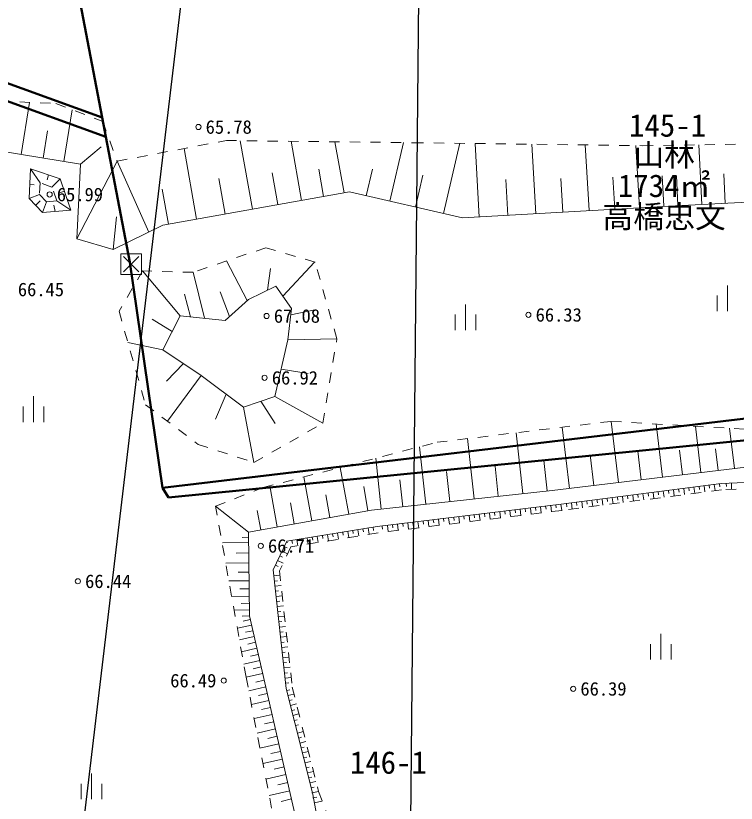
# Model space of a CAD drawing. Units: millimetres, scale not verified. Extents: x 0 to 478532, y 0 to 420999.
# Drawn here: x 125434 to 160449, y 148416 to 186710 of the extents above; entities that cross this region are included whole.
import ezdxf
from ezdxf.enums import TextEntityAlignment as Align

# ---------------------------------------------------------------- set-up
doc = ezdxf.new("R2010")
doc.units = ezdxf.units.MM
doc.header["$LTSCALE"] = 500
doc.linetypes.add('USER1', pattern=[2, 1, -1])
for name, color, linetype, lineweight in [('BGD', 7, 'Continuous', 13), ('BGD-EXST', 7, 'Continuous', 13), ('BMK-1', 171, 'Continuous', 25), ('境界', 6, 'Continuous', 50)]:
    doc.layers.add(name, color=color, linetype=linetype, lineweight=lineweight)
doc.layers.add('地番名', color=6, linetype='Continuous')
doc.layers.add('所有者', color=6, linetype='Continuous')
doc.styles.add('ＭＳ ゴシック', font='')
doc.styles.get('ＭＳ ゴシック').set_extended_font_data('MS Gothic')

msp = doc.modelspace()

# ---------------------------------------------------------------- linework, layer by layer
at = {"layer": 'BGD', "linetype": 'USER1'}
for p, q in [((123625.4, 182602.4), (127383.8, 182445)), ((127383.8, 182445), (129659.6, 181565.7)), ((129659.6, 181565.7), (130359.3, 179636.1)), ((130359.3, 179636.1), (135667.6, 180641.9)), ((135667.6, 180641.9), (144757.5, 180537.1)), ((144757.5, 180537.1), (155915.5, 180391.7)), ((155915.5, 180391.7), (166272.3, 180547.6)), ((126617.1, 178580.9), (126588.3, 178010.5)), ((127193, 178381.1), (126617.1, 178580.9)), ((127429.2, 177703), (127193, 178381.1)), ((126588.3, 178010.5), (126924.7, 177658.3)), ((126924.7, 177658.3), (127429.2, 177703)), ((137585.8, 175429.3), (134052.9, 174234.7)), ((139983.2, 174724.9), (137585.8, 175429.3)), ((141039.9, 170998), (139983.2, 174724.9)), ((131593.8, 174303.6), (130452.8, 172338.6)), ((134052.9, 174234.7), (131593.8, 174303.6)), ((130452.8, 172338.6), (131739.9, 167797.2)), ((140356.3, 166892.9), (141039.9, 170998)), ((131739.9, 167797.2), (134300.5, 165868.5)), ((145910.8, 165970.4), (154366, 166986.8)), ((154366, 166986.8), (162567.1, 166505.2)), ((137007.8, 164984.9), (140356.3, 166892.9)), ((134300.5, 165868.5), (137007.8, 164984.9)), ((137456.5, 163766.2), (145910.8, 165970.4)), ((167437.8, 163989.8), (159737.1, 163659.6)), ((135140.7, 162859.2), (137456.5, 163766.2)), ((159737.1, 163659.6), (151984.3, 162656.5)), ((136626.7, 154549.7), (135140.7, 162859.2)), ((151984.3, 162656.5), (143038.7, 161568.9)), ((143038.7, 161568.9), (138810, 160881.6)), ((138810, 160881.6), (138251.1, 159721.2)), ((138251.1, 159721.2), (138871.5, 154055.7)), ((136626.7, 154549.7), (139606.1, 139252.6)), ((138871.5, 154055.7), (140144.5, 148993.5)), ((140144.5, 148993.5), (140732.7, 147459))]:
    msp.add_line(p, q, dxfattribs=at)
at = {"layer": 'BGD'}
for p, q in [((125693.2, 179963.3), (126107.7, 182498.5)), ((127764.5, 179624.6), (128175.7, 182139.1)), ((126758.7, 179789.1), (126976.5, 181121)), ((136937.1, 177302.4), (136342.1, 180634.2)), ((139326.1, 177729.1), (138812.4, 180605.7)), ((141388.7, 178097.4), (140945.2, 180581.1)), ((143611.2, 177693), (144269.8, 180542.7)), ((146227.7, 177088.3), (147017.9, 180507.6)), ((147962.3, 176922.5), (147754.3, 180498)), ((150704.9, 177082.1), (150508.3, 180462.2)), ((153297.6, 177232.9), (153111.7, 180428.2)), ((155748.5, 177375.6), (155572.8, 180396.2)), ((158772.7, 177534), (158635.6, 180432.7)), ((128579.6, 179491.3), (124728.9, 180121)), ((128579.6, 179491.3), (129590.3, 180338.5)), ((134224.9, 176818.1), (133611.6, 180252.4)), ((128398.4, 175854.9), (130359.3, 179636.1)), ((131895.5, 176189.2), (130359.3, 179636.1)), ((126617.1, 178580.9), (126151.5, 179271.7)), ((128398.4, 175854.9), (128579.6, 179491.3)), ((140395.3, 177920), (140156.6, 179256.5)), ((142471.3, 177956.4), (142771.8, 179256.5)), ((127020, 178970.4), (126953.3, 178732.9)), ((138175.5, 177523.6), (137899, 179071.5)), ((144860, 177404.4), (145220.7, 178965.4)), ((154540.3, 177305.2), (154449.9, 178858.6)), ((156932.5, 177444.4), (156846.4, 178924.4)), ((157613.2, 177479.2), (157543.8, 178947.2)), ((159917.4, 177588.2), (159849.7, 179019)), ((126113.3, 178518.6), (126323.6, 178493.6)), ((127193, 178381.1), (127585.6, 178774.2)), ((135604.4, 177064.4), (135296.5, 178788.9)), ((149352.9, 177003.4), (149251.8, 178741.6)), ((152019.5, 177158.6), (151923.9, 178801.8)), ((127792.8, 178179.2), (127570.4, 178103.2)), ((132851.2, 176572.8), (132545.8, 178282.7)), ((141655.2, 178145), (132575, 176523.4)), ((147149.9, 176875.2), (141655.2, 178145)), ((126078, 177820.8), (126588.3, 178010.5)), ((126398.7, 177485.1), (126613.3, 177706.5)), ((127429.2, 177703), (128112.4, 177261.5)), ((168566.5, 177997.2), (157166.1, 177458)), ((126924.7, 177658.3), (126729.3, 177139.1)), ((127355.3, 177194.5), (127287, 177505)), ((157166.1, 177458), (147149.9, 176875.2)), ((130170.2, 175340.5), (130325.9, 176926.3)), ((132575, 176523.4), (130170.2, 175340.5)), ((130170.2, 175340.5), (128398.4, 175854.9)), ((130661.7, 174254.4), (131411.7, 175004.4)), ((130661.7, 175004.4), (131411.7, 174254.4)), ((136676.6, 172855.8), (135682.4, 174785.7)), ((138418.9, 173075.9), (139948.6, 174735.1)), ((133426, 172109.8), (131593.8, 174303.6)), ((137667.6, 173362.4), (137818.6, 174426.2)), ((134605.1, 171996.2), (134061, 174237.4)), ((138076.3, 173559), (136747.1, 172919.6)), ((138842.5, 172478.5), (138076.3, 173559)), ((160026.8, 173599.1), (160026.8, 172349.1)), ((133929.1, 172061.3), (133631.3, 173165.6)), ((135825.3, 172085.6), (135360.8, 173283.2)), ((159526.8, 173099.1), (159526.8, 172349.1)), ((136747.1, 172919.6), (135618.5, 171898.5)), ((138652.1, 170950.4), (138842.5, 172478.5)), ((138804.3, 172172.2), (139975.8, 172407.3)), ((147294.3, 172675), (147294.3, 171425)), ((133042.7, 171358.3), (132070.7, 171957.8)), ((133426, 172109.8), (132588.2, 170467.3)), ((135618.5, 171898.5), (133426, 172109.8)), ((146794.3, 172175), (146794.3, 171425)), ((147794.3, 172175), (147794.3, 171425)), ((132588.2, 170467.3), (130885, 170813.4)), ((138023.5, 168199.4), (138652.1, 170950.4)), ((138652.1, 170950.4), (141039.9, 170998)), ((132588.2, 170467.3), (134447.1, 169220)), ((133590.8, 169794.6), (132759.2, 168943.3)), ((138327.9, 169531.7), (139642.3, 169313.1)), ((134451, 169217.1), (132806.9, 166993.5)), ((134447.1, 169220), (136506.7, 167679.9)), ((126296.5, 168204.3), (126296.5, 166954.3)), ((135664.2, 168309.9), (135142.6, 167090.5)), ((136506.7, 167679.9), (138023.5, 168199.4)), ((138023.5, 168199.4), (140356.3, 166892.9)), ((137345.9, 167967.4), (138035.9, 166882.5)), ((125796.5, 167704.3), (125796.5, 166954.3)), ((126796.5, 167704.3), (126796.5, 166954.3)), ((136506.7, 167679.9), (137007.8, 164984.9)), ((154721.3, 164012.3), (154364.7, 166986.6)), ((152341.9, 163727.1), (151985.5, 166700.6)), ((156866.7, 164269.5), (156556.4, 166858.2)), ((158733.9, 164493.3), (158463.8, 166746.2)), ((160358.8, 164688.1), (160123.8, 166648.7)), ((150070.3, 163470.3), (149747.3, 166431.6)), ((147706.5, 163212.4), (147386.3, 166147.8)), ((145363.3, 162956.9), (145058.9, 165748.3)), ((155831.2, 164145.3), (155664.9, 165532.8)), ((157832.7, 164385.2), (157688, 165592.7)), ((159574.5, 164594), (159448.6, 165644.9)), ((143196, 162720.5), (142926.4, 165192.3)), ((151260.1, 163600.1), (151097.8, 165087.3)), ((163788.1, 165099.1), (151508.6, 163627.2)), ((153531.5, 163869.7), (153353.3, 165356.6)), ((141613.5, 162470.7), (141206.7, 164744)), ((148885.8, 163341.1), (148725, 164815.2)), ((139823.3, 162150.4), (139441.5, 164283.8)), ((146532.3, 163084.4), (146372.9, 164545.6)), ((144246.8, 162835.1), (144103.5, 164148.5)), ((159383.8, 163916.4), (159422.2, 163618.9)), ((159631.7, 163948.5), (159650.9, 163799.7)), ((159961.2, 163969.5), (159967.6, 163819.6)), ((160211, 163980.2), (160223.8, 163680.5)), ((138143.3, 161849.8), (137785, 163851.9)), ((142552.1, 162638.7), (142342.1, 163812)), ((151508.6, 163627.2), (142717.2, 162668.2)), ((156408.6, 163531.4), (156447.1, 163233.9)), ((156656.5, 163563.5), (156675.7, 163414.7)), ((156904.4, 163595.6), (156942.9, 163298.1)), ((157152.4, 163627.7), (157171.6, 163478.9)), ((157400.3, 163659.7), (157438.8, 163362.2)), ((157648.2, 163691.8), (157667.5, 163543.1)), ((157896.2, 163723.9), (157934.7, 163426.4)), ((158144.1, 163756), (158163.3, 163607.2)), ((158392, 163788.1), (158430.5, 163490.6)), ((158640, 163820.2), (158659.2, 163671.4)), ((158887.9, 163852.2), (158926.4, 163554.7)), ((159135.8, 163884.3), (159155.1, 163735.6)), ((140704.2, 162308), (140507.1, 163409.1)), ((153433.4, 163146.5), (153471.9, 162848.9)), ((153681.3, 163178.5), (153700.5, 163029.8)), ((153929.2, 163210.6), (153967.7, 162913.1)), ((154177.2, 163242.7), (154196.4, 163093.9)), ((154425.1, 163274.8), (154463.6, 162977.3)), ((154673, 163306.9), (154692.3, 163158.1)), ((154921, 163338.9), (154959.5, 163041.4)), ((155168.9, 163371), (155188.1, 163222.3)), ((155416.8, 163403.1), (155455.3, 163105.6)), ((155664.8, 163435.2), (155684, 163286.4)), ((155912.7, 163467.3), (155951.2, 163169.7)), ((156160.6, 163499.3), (156179.9, 163350.6)), ((136743.2, 161599.2), (135140.7, 162859.2)), ((135159.9, 162844.2), (135158, 162854.7)), ((138969.9, 161997.7), (138785, 163031)), ((150441.7, 162771.1), (150477.9, 162473.3)), ((150689.8, 162801.3), (150707.9, 162652.4)), ((150938, 162831.5), (150974.2, 162533.7)), ((151186.2, 162861.6), (151204.3, 162712.7)), ((151434.4, 162891.8), (151470.6, 162594)), ((151682.5, 162922), (151700.6, 162773.1)), ((151930.7, 162952.1), (151966.9, 162654.3)), ((152193.7, 162986.1), (152212.9, 162837.3)), ((152441.6, 163018.1), (152480.1, 162720.6)), ((152689.6, 163050.2), (152708.8, 162901.5)), ((152937.5, 163082.3), (152976, 162784.8)), ((153185.4, 163114.4), (153204.7, 162965.6)), ((142717.2, 162668.2), (136743.2, 161599.2)), ((137342.4, 161706.5), (137173.9, 162648)), ((147215.4, 162378.9), (147233.5, 162230)), ((147463.6, 162409.1), (147499.8, 162111.3)), ((147711.8, 162439.2), (147729.9, 162290.3)), ((147959.9, 162469.4), (147996.1, 162171.6)), ((148208.1, 162499.6), (148226.2, 162350.7)), ((148456.3, 162529.7), (148492.5, 162231.9)), ((148704.5, 162559.9), (148722.6, 162411)), ((148952.6, 162590.1), (148988.8, 162292.3)), ((149200.8, 162620.3), (149218.9, 162471.4)), ((149449, 162650.4), (149485.2, 162352.6)), ((149697.1, 162680.6), (149715.2, 162531.7)), ((149945.3, 162710.8), (149981.5, 162413)), ((150193.5, 162740.9), (150211.6, 162592)), ((143989.2, 161986.7), (144025.4, 161688.9)), ((144237.3, 162016.8), (144255.4, 161867.9)), ((144485.5, 162047), (144521.7, 161749.2)), ((144733.7, 162077.2), (144751.8, 161928.3)), ((144981.9, 162107.3), (145018.1, 161809.5)), ((145230, 162137.5), (145248.1, 161988.6)), ((145478.2, 162167.7), (145514.4, 161869.9)), ((145726.4, 162197.9), (145744.5, 162049)), ((145974.6, 162228), (146010.8, 161930.2)), ((146222.7, 162258.2), (146240.8, 162109.3)), ((146470.9, 162288.4), (146507.1, 161990.6)), ((146719.1, 162318.5), (146737.2, 162169.6)), ((146967.2, 162348.7), (147003.4, 162050.9)), ((141568.7, 161633.9), (141616.8, 161337.8)), ((141815.4, 161674), (141839.5, 161526)), ((142062.2, 161714.1), (142110.3, 161418)), ((142309, 161754.2), (142333, 161606.2)), ((142555.7, 161794.3), (142603.9, 161498.2)), ((142802.5, 161834.4), (142826.6, 161686.4)), ((143244.7, 161896.1), (143262.8, 161747.2)), ((143492.8, 161926.3), (143529, 161628.5)), ((143741, 161956.5), (143759.1, 161807.6)), ((136745.9, 161349.2), (136429.2, 161345.8)), ((136743.2, 161599.2), (136787.1, 157524)), ((139101.1, 161232.9), (139149.2, 160936.7)), ((139347.8, 161273), (139371.9, 161124.9)), ((139594.6, 161313.1), (139642.7, 161016.9)), ((139841.3, 161353.2), (139865.4, 161205.1)), ((140088.1, 161393.3), (140136.2, 161097.2)), ((140334.9, 161433.4), (140358.9, 161285.3)), ((140581.6, 161473.5), (140629.8, 161177.4)), ((140828.4, 161513.6), (140852.5, 161365.5)), ((141075.2, 161553.7), (141123.3, 161257.6)), ((141321.9, 161593.8), (141346, 161445.8)), ((136748.7, 161095.9), (135473.1, 161082.1)), ((138485.9, 160900.1), (138621.1, 160835)), ((138594.4, 161125.4), (138646.7, 161100.2)), ((138854.3, 161192.7), (138878.4, 161044.7)), ((136754.1, 160585.7), (136151.9, 160579.2)), ((138377.5, 160674.9), (138647.7, 160544.7)), ((136759.3, 160103.8), (135635.6, 160091.7)), ((138160.5, 160224.4), (138430.8, 160094.2)), ((138269, 160449.7), (138404.1, 160384.6)), ((138052, 159999.2), (138187.2, 159934.1)), ((136764.2, 159654.4), (136240, 159648.7)), ((137976.8, 159469.9), (138275.1, 159502.6)), ((136768.7, 159235), (135790.7, 159224.5)), ((138004.1, 159221.4), (138153.2, 159237.7)), ((138031.3, 158972.9), (138329.5, 159005.5)), ((136772.9, 158843.8), (136316.7, 158838.9)), ((138058.5, 158724.4), (138207.6, 158740.7)), ((136776.8, 158478.9), (135925.7, 158469.7)), ((138085.7, 158475.8), (138383.9, 158508.5)), ((138112.9, 158227.3), (138262, 158243.7)), ((136783.9, 157820.8), (136043.2, 157812.9)), ((136780.5, 158138.4), (136383.5, 158134.2)), ((138140.1, 157978.8), (138438.3, 158011.5)), ((136787.1, 157524.5), (136441.6, 157520.8)), ((136787.1, 157524), (139947.5, 143808.4)), ((138167.3, 157730.3), (138316.4, 157746.6)), ((138194.5, 157481.8), (138492.8, 157514.4)), ((136888.8, 157082.7), (136202.1, 156924.4)), ((136826.8, 157352), (136490, 157274.4)), ((138221.7, 157233.3), (138370.9, 157249.6)), ((138249, 156984.8), (138547.2, 157017.4)), ((136952.1, 156808), (136601.9, 156727.3)), ((138276.2, 156736.2), (138425.3, 156752.6)), ((156786.5, 156649.3), (156786.5, 155399.3)), ((137016.7, 156527.8), (136302.4, 156363.2)), ((137082.5, 156242.1), (136718.3, 156158.2)), ((138303.4, 156487.7), (138601.6, 156520.4)), ((138330.6, 156239.2), (138479.7, 156255.5)), ((137149.6, 155950.7), (136406.8, 155779.6)), ((138357.8, 155990.7), (138656, 156023.4)), ((156286.5, 156149.3), (156286.5, 155399.3)), ((157286.5, 156149.3), (157286.5, 155399.3)), ((137218.1, 155653.6), (136839.3, 155566.3)), ((138385, 155742.2), (138534.1, 155758.5)), ((138412.2, 155493.7), (138710.4, 155526.3)), ((137287.9, 155350.6), (136515.4, 155172.6)), ((138439.4, 155245.2), (138588.5, 155261.5)), ((137431.8, 154726.4), (136628.4, 154541.3)), ((137359.1, 155041.5), (136965.2, 154950.8)), ((138466.6, 154996.6), (138764.9, 155029.3)), ((138493.9, 154748.1), (138643, 154764.5)), ((137505.8, 154405), (137098.6, 154311.2)), ((138521.1, 154499.6), (138819.3, 154532.3)), ((137580.9, 154079.3), (136755.4, 153889.1)), ((138548.3, 154251.1), (138697.4, 154267.4)), ((137656.9, 153749.1), (137238.6, 153652.7)), ((138602.1, 153896.9), (138747.5, 153933.5)), ((138663, 153654.5), (138954, 153727.6)), ((137734.1, 153414.4), (136885.9, 153219)), ((138724, 153412), (138869.5, 153448.6)), ((138785, 153169.6), (139075.9, 153242.7)), ((137812.2, 153075.2), (137382.4, 152976.1)), ((138845.9, 152927.1), (138991.4, 152963.7)), ((137891.5, 152731.3), (137020, 152530.5)), ((138906.9, 152684.7), (139197.8, 152757.8)), ((138967.9, 152442.2), (139113.3, 152478.8)), ((138053.2, 152029.4), (137157.8, 151823)), ((137971.8, 152382.7), (137530.1, 152280.9)), ((139028.8, 152199.8), (139174.3, 152236.4)), ((138135.7, 151671.2), (137681.9, 151566.6)), ((139121.9, 151829.7), (139412.8, 151902.9)), ((138219.4, 151308.1), (137299.4, 151096.1)), ((139182.9, 151587.3), (139328.3, 151623.8)), ((139243.8, 151344.8), (139534.8, 151418)), ((138304.2, 150940.1), (137837.9, 150832.7)), ((139304.8, 151102.4), (139450.3, 151138.9)), ((139365.8, 150859.9), (139656.7, 150933.1)), ((138390.2, 150567.1), (137444.8, 150349.3)), ((139426.7, 150617.5), (139572.2, 150654)), ((138477.3, 150189), (137998.2, 150078.6)), ((139487.7, 150375), (139778.7, 150448.2)), ((139548.7, 150132.5), (139694.2, 150169.1)), ((129112, 149864.4), (129112, 148614.4)), ((138565.6, 149805.7), (137594.3, 149581.9)), ((139609.6, 149890.1), (139900.6, 149963.3)), ((128612, 149364.4), (128612, 148614.4)), ((129612, 149364.4), (129612, 148614.4)), ((138655.1, 149417.2), (138162.9, 149303.7)), ((139670.6, 149647.6), (139816.1, 149684.2)), ((139731.6, 149405.2), (140022.5, 149478.4)), ((138745.9, 149023.3), (137747.9, 148793.4)), ((139780.3, 149163.7), (139860.7, 149180)), ((139792.6, 149162.7), (139938, 149199.3)), ((139829.8, 148918.7), (140148.5, 148983)), ((138837.9, 148624.1), (138332, 148507.6)), ((139853.5, 148920.3), (140387.5, 146156.9)), ((139879.3, 148673.6), (140059.3, 148710)), ((139928.8, 148428.6), (140329.9, 148509.6))]:
    msp.add_line(p, q, dxfattribs=at)
for points in [[(127585.6, 178774.2), (126151.5, 179271.7), (126078, 177820.8), (126729.3, 177139.1), (128112.4, 177261.5)], [(130536.7, 174129.4), (131536.7, 174129.4), (131536.7, 175129.4), (130536.7, 175129.4)]]:
    msp.add_lwpolyline(points, close=True, dxfattribs=at)
msp.add_lwpolyline([(171989.7, 148723.6), (172146.3, 153346.4), (172221.5, 157923.4), (171757.6, 161515), (170269, 163939.4), (167450, 164290.6), (159711.4, 163958.8), (151946.9, 162954.1), (142996.5, 161866), (138607.5, 161152.6), (137943.6, 159773.9), (138575.5, 154002.6), (139853.5, 148920.3)], dxfattribs=at)
at = {"layer": 'BGD-EXST'}
for centre in [(134312.3, 181301.6), (127080.3, 178019.1), (137625.5, 172110.8), (150349, 172166), (137528.4, 169105), (137341.3, 160931.9), (128453, 159211.4), (135541, 154380.6), (152524.4, 153980.1)]:
    msp.add_circle(centre, 125, dxfattribs=at)
at = {"layer": 'BMK-1'}
for p, q in [((117318.7, 51710), (144759.6, 282000)), ((145235.4, 212309.2), (144052.7, 87970.4))]:
    msp.add_line(p, q, dxfattribs=at)
at = {"layer": '境界'}
for p, q in [((125556.3, 203018), (129632.1, 181765.9)), ((129632.1, 181765.9), (118337.7, 185854.6)), ((118376.6, 184953.4), (129812.5, 180828.1)), ((129812.5, 180828.1), (129632.1, 181765.9)), ((129812.5, 180828.1), (130981.8, 174730.5)), ((130981.8, 174730.5), (132568.1, 163756.3)), ((170453.9, 168251.3), (132568.1, 163756.3)), ((132849.6, 163277.2), (170523.2, 167021.1)), ((132568.1, 163756.3), (132849.6, 163277.2))]:
    msp.add_line(p, q, dxfattribs=at)

# ---------------------------------------------------------------- texts
at = {"layer": 'BGD-EXST', "style": 'ＭＳ ゴシック'}
for s, p in [('65.78', (134662.3, 181301.6)), ('65.99', (127430.3, 178019.1)), ('66.45', (125535.9, 173401.3)), ('67.08', (137975.5, 172110.8)), ('66.33', (150699, 172166)), ('66.92', (137878.4, 169105)), ('66.71', (137691.3, 160931.9)), ('66.44', (128803, 159211.4)), ('66.49', (132941, 154380.6)), ('66.39', (152874.4, 153980.1))]:
    msp.add_text(s, height=659.8, dxfattribs=at).set_placement(p, align=Align.MIDDLE_LEFT)
at = {"layer": '地番名', "style": 'ＭＳ ゴシック'}
for s, p in [('145-1', (157108.8, 180499)), ('146-1', (143541.1, 149518.8))]:
    msp.add_text(s, height=1100, dxfattribs=at).set_placement(p, align=Align.BOTTOM_CENTER)
at = {"layer": '所有者', "style": 'ＭＳ ゴシック'}
for s, p in [('山林', (156944.7, 179065.1)), ('1734㎡', (156944.7, 177565.1)), ('高橋忠文', (156944.7, 176065.1))]:
    msp.add_text(s, height=1100, dxfattribs=at).set_placement(p, align=Align.BOTTOM_CENTER)

doc.saveas('drawing.dxf')
